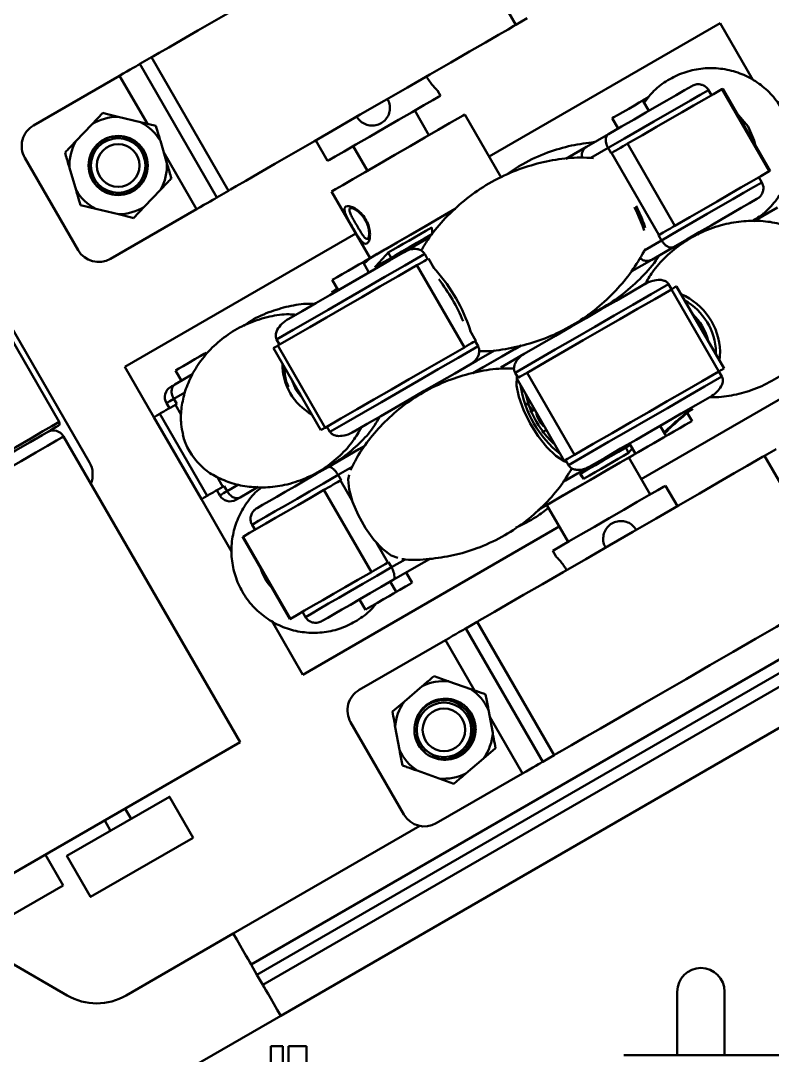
# Model space of a CAD drawing. Header units: millimetres. Extents: x 263 to 2983, y 441 to 2500.
# Drawn here: x 802.7 to 866.2, y 1739.4 to 1826.7 of the extents above; entities that cross this region are included whole.
import ezdxf

# ---------------------------------------------------------------- set-up
doc = ezdxf.new("R2010")
doc.units = ezdxf.units.MM
doc.header["$LTSCALE"] = 0.5
doc.layers.add('BOL', color=7, linetype='Continuous', lineweight=50)

# ---------------------------------------------------------------- blocks, each defined once
blk = doc.blocks.new('*U42')
at = {"layer": 'BOL'}
for p, q in [((-11.999, 6.192), (9.132, -6.008)), ((-1.803, 1.453), (-2.294, 0.589)), ((-0.071, 0.453), (-0.573, -0.405)), ((4.437, -3.297), (5.937, -0.699)), ((5.937, -0.699), (11.999, -4.199)), ((9.767, -4.065), (9.517, -4.498)), ((11.499, -5.065), (9.767, -4.065)), ((11.999, -4.199), (11.499, -5.065)), ((9.517, -4.498), (11.249, -5.498)), ((10.499, -6.797), (9.132, -6.008)), ((11.249, -5.498), (10.499, -6.797))]:
    blk.add_line(p, q, dxfattribs=at)
blk.add_lwpolyline([(-3.047, 6.797), (5.613, 1.797), (3.613, -1.667), (-5.047, 3.333)], close=True, dxfattribs=at)
blk = doc.blocks.new('*U43')
at = {"layer": 'BOL', "color": 0, "linetype": 'ByBlock', "lineweight": -2, "transparency": 16777216, "rotation": 239.9999999999999}
blk.add_blockref('*U42', (599.892, 1758.508), dxfattribs=at)
blk = doc.blocks.new('*U48')
at = {"layer": 'BOL'}
for p, q in [((-11.999, 6.192), (9.132, -6.008)), ((-1.803, 1.453), (-2.294, 0.589)), ((-0.071, 0.453), (-0.573, -0.405)), ((4.437, -3.297), (5.937, -0.699)), ((5.937, -0.699), (11.999, -4.199)), ((9.767, -4.065), (9.517, -4.498)), ((11.499, -5.065), (9.767, -4.065)), ((11.999, -4.199), (11.499, -5.065)), ((9.517, -4.498), (11.249, -5.498)), ((10.499, -6.797), (9.132, -6.008)), ((11.249, -5.498), (10.499, -6.797))]:
    blk.add_line(p, q, dxfattribs=at)
blk.add_lwpolyline([(-3.047, 6.797), (5.613, 1.797), (3.613, -1.667), (-5.047, 3.333)], close=True, dxfattribs=at)
blk = doc.blocks.new('*U49')
at = {"layer": 'BOL', "color": 0, "linetype": 'ByBlock', "lineweight": -2, "transparency": 16777216, "rotation": 120}
blk.add_blockref('*U48', (511.217, 1909.54), dxfattribs=at)

msp = doc.modelspace()

# ---------------------------------------------------------------- linework, layer by layer
at = {"layer": 'BOL'}
for p, q in [((838.028, 1837.611), (844.528, 1826.352)), ((844.528, 1826.352), (845.502, 1826.914)), ((861.769, 1826.491), (842.283, 1815.241)), ((864.533, 1821.703), (861.769, 1826.491)), ((813.779, 1823.611), (812.806, 1823.048)), ((813.779, 1823.611), (820.279, 1812.352)), ((812.806, 1823.048), (819.306, 1811.79)), ((803.82, 1817.861), (811.09, 1822.058)), ((811.09, 1822.058), (813.432, 1818)), ((838.167, 1820.37), (837.908, 1820.818)), ((860.8, 1820.851), (861.05, 1820.418)), ((865.926, 1813.996), (861.926, 1820.924)), ((866.005, 1814.041), (862.005, 1820.97)), ((855.261, 1819.963), (855.735, 1820.236)), ((855.761, 1819.097), (855.261, 1819.963)), ((808.748, 1817.951), (809.664, 1818.913)), ((837.202, 1817.042), (836.002, 1819.12)), ((843.3, 1813.479), (840.233, 1818.792)), ((807.394, 1816.529), (808.748, 1817.951)), ((810.954, 1818.6), (812.863, 1818.138)), ((812.863, 1818.138), (814.153, 1817.826)), ((852.663, 1818.463), (853.163, 1817.597)), ((850.501, 1816.06), (852.343, 1817.123)), ((814.527, 1816.552), (815.082, 1814.668)), ((827.641, 1816.602), (828.641, 1814.87)), ((853.963, 1816.327), (857.963, 1809.399)), ((814.797, 1815.636), (817.59, 1810.799)), ((830.806, 1816.12), (832.006, 1814.042)), ((852.329, 1815.96), (850.874, 1815.121)), ((852.329, 1815.96), (852.579, 1815.527)), ((852.579, 1815.527), (852.614, 1815.547)), ((856.614, 1808.619), (852.614, 1815.547)), ((808.548, 1789.413), (794.048, 1814.528)), ((803.088, 1815.129), (807.588, 1807.334)), ((805.99, 1792.844), (793.74, 1814.061)), ((807.407, 1812.41), (806.853, 1814.295)), ((865.3, 1813.057), (865.05, 1813.49)), ((814.541, 1812.434), (813.186, 1811.011)), ((820.279, 1812.352), (819.306, 1811.79)), ((828.975, 1812.292), (832.225, 1806.663)), ((809.072, 1810.825), (807.782, 1811.137)), ((813.186, 1811.011), (812.271, 1810.05)), ((864.629, 1809.783), (866.617, 1810.931)), ((810.981, 1810.363), (809.072, 1810.825)), ((810.32, 1806.602), (817.59, 1810.799)), ((865.681, 1810.39), (865.34, 1810.398)), ((855.213, 1809.422), (855.351, 1809.003)), ((855.445, 1809.224), (855.331, 1809.605)), ((831.025, 1808.741), (811.539, 1797.491)), ((856.579, 1808.599), (856.614, 1808.619)), ((856.829, 1808.166), (856.579, 1808.599)), ((860.125, 1808.915), (860.35, 1808.89)), ((855.416, 1807.35), (856.829, 1808.166)), ((857.843, 1807.597), (856.001, 1806.533)), ((832.226, 1806.664), (831.712, 1806.194)), ((834.009, 1806.695), (833.756, 1807.133)), ((836.839, 1807.017), (837.089, 1806.584)), ((837.635, 1805.785), (837.153, 1806.621)), ((832.137, 1805.457), (831.637, 1806.324)), ((840.186, 1799.135), (836.186, 1806.063)), ((856.001, 1806.533), (854.335, 1805.572)), ((829.039, 1804.824), (829.539, 1803.957)), ((829.219, 1803.929), (829.443, 1804.124)), ((857.429, 1804.471), (857.679, 1804.038)), ((861.663, 1797.101), (857.663, 1804.029)), ((862.104, 1797.356), (858.104, 1804.284)), ((850.666, 1801.721), (850.574, 1801.88)), ((840.56, 1800.962), (840.738, 1800.411)), ((841.153, 1799.693), (840.67, 1800.528)), ((855.118, 1788.01), (876.769, 1800.51)), ((824.342, 1799.802), (824.592, 1799.369)), ((841.339, 1799.223), (841.089, 1799.656)), ((824.079, 1799.073), (828.079, 1792.145)), ((824.44, 1799.281), (828.44, 1792.353)), ((861.423, 1798.741), (861.422, 1798.537)), ((861.769, 1798.773), (861.721, 1798.02)), ((818.391, 1798.676), (818.402, 1798.682)), ((811.539, 1797.491), (813.989, 1793.247)), ((815.804, 1797.182), (816.304, 1796.316)), ((844.471, 1796.99), (844.721, 1796.557)), ((845.483, 1796.997), (849.483, 1790.069)), ((861.929, 1796.677), (861.679, 1797.11)), ((815.756, 1796), (817.247, 1796.861)), ((844.612, 1796.494), (848.612, 1789.566)), ((816.598, 1795.331), (815.662, 1794.791)), ((815.038, 1794.43), (815.288, 1793.998)), ((815.662, 1794.791), (815.912, 1794.358)), ((815.797, 1794.291), (815.912, 1794.358)), ((818.478, 1786.602), (814.478, 1793.53)), ((815.797, 1794.291), (816.295, 1793.427)), ((846.112, 1793.896), (845.729, 1793.675)), ((859.481, 1793.952), (858.948, 1793.644)), ((859.409, 1792.912), (859.006, 1793.611)), ((813.989, 1793.247), (817.989, 1786.319)), ((822.183, 1747.056), (900.125, 1792.056)), ((828.842, 1792.008), (828.592, 1792.441)), ((846.729, 1791.943), (847.112, 1792.164)), ((857.22, 1791.649), (856.72, 1792.515)), ((857.094, 1791.865), (857.358, 1792.105)), ((857.449, 1792.195), (857.401, 1792.279)), ((821.255, 1765.804), (806.355, 1791.611)), ((822.683, 1746.19), (900.625, 1791.19)), ((854.121, 1791.015), (854.622, 1790.149)), ((901.125, 1790.324), (823.183, 1745.324)), ((828.681, 1789.028), (831.285, 1790.532)), ((831.285, 1790.532), (831.781, 1790.818)), ((853.803, 1790.674), (854.056, 1790.236)), ((854.056, 1790.236), (854.357, 1790.606)), ((854.648, 1790.164), (854.622, 1790.149)), ((865.528, 1789.979), (866.502, 1790.541)), ((872.028, 1778.721), (865.528, 1789.979)), ((848.971, 1789.195), (848.721, 1789.628)), ((855.868, 1786.711), (854.068, 1789.829)), ((830.722, 1789.052), (829.531, 1788.364)), ((829.531, 1788.364), (829.781, 1787.931)), ((849.989, 1788.472), (850.242, 1788.034)), ((819.308, 1788.209), (819.797, 1787.363)), ((819.797, 1787.363), (819.912, 1787.43)), ((820.162, 1786.997), (819.912, 1787.43)), ((820.162, 1786.997), (821.134, 1787.558)), ((902.625, 1787.726), (824.683, 1742.726)), ((829.781, 1787.931), (829.732, 1787.903)), ((829.732, 1787.903), (830.691, 1786.241)), ((858.167, 1785.729), (857.167, 1787.461)), ((819.288, 1787.069), (819.538, 1786.636)), ((822.773, 1787.349), (821.256, 1786.473)), ((832.337, 1780.169), (828.337, 1787.098)), ((817.989, 1786.319), (820.534, 1781.912)), ((820.904, 1786.27), (821.256, 1786.473)), ((847.14, 1785.829), (848.94, 1782.711)), ((822.266, 1784.17), (822.516, 1783.737)), ((826.539, 1771.51), (848.19, 1784.01)), ((821.465, 1783.13), (825.465, 1776.202)), ((821.508, 1783.155), (825.508, 1776.227)), ((832.772, 1782.636), (833.732, 1780.975)), ((837.244, 1781.27), (836.785, 1781.006)), ((847.641, 1781.961), (847.899, 1781.513)), ((833.781, 1781.003), (833.732, 1780.975)), ((834.031, 1780.57), (833.781, 1781.003)), ((834.031, 1780.57), (835.182, 1781.235)), ((836.785, 1781.006), (834.181, 1779.502)), ((835.788, 1779.275), (835.288, 1780.141)), ((834.435, 1778.494), (833.935, 1779.36)), ((831.337, 1777.86), (831.837, 1776.994)), ((831.857, 1777.006), (831.837, 1776.994)), ((823.922, 1776.044), (826.539, 1771.51)), ((826.766, 1776.376), (826.516, 1776.809)), ((841.279, 1775.979), (840.306, 1775.417)), ((846.806, 1764.159), (840.306, 1775.417)), ((847.779, 1764.721), (841.279, 1775.979)), ((838.59, 1774.426), (831.32, 1770.229)), ((841.041, 1770.181), (838.59, 1774.426)), ((838.88, 1770.948), (837.63, 1771.392)), ((840.731, 1770.291), (838.88, 1770.948)), ((836.619, 1770.531), (835.125, 1769.257)), ((835.125, 1769.257), (834.115, 1768.396)), ((842.579, 1766.61), (842.223, 1768.541)), ((835.088, 1759.703), (830.588, 1767.497)), ((840.926, 1767.303), (840.867, 1767.508)), ((845.09, 1763.168), (842.333, 1767.942)), ((834.355, 1767.09), (834.712, 1765.159)), ((841.81, 1764.443), (842.82, 1765.304)), ((847.779, 1764.721), (846.806, 1764.159)), ((840.315, 1763.169), (841.81, 1764.443)), ((836.203, 1763.409), (838.054, 1762.752)), ((845.09, 1763.168), (837.82, 1758.971)), ((838.054, 1762.752), (839.305, 1762.308)), ((820.683, 1749.654), (836.425, 1758.742)), ((797.625, 1749.654), (806.654, 1744.441)), ((811.654, 1744.441), (820.683, 1749.654)), ((822.183, 1747.056), (822.683, 1746.19)), ((823.183, 1745.324), (822.683, 1746.19)), ((858.154, 1744.757), (858.154, 1739.387)), ((862.154, 1739.387), (862.154, 1744.757)), ((824.683, 1742.726), (815.654, 1737.513)), ((853.654, 1739.387), (882.654, 1739.387))]:
    msp.add_line(p, q, dxfattribs=at)
at = {"layer": 'BOL', "flags": 128}
for points in [[(813.779, 1823.611), (813.945, 1823.706), (814.436, 1823.99), (815.241, 1824.454), (816.336, 1825.087), (817.692, 1825.87), (819.272, 1826.782), (821.033, 1827.799), (822.927, 1828.892), (824.903, 1830.032), (826.905, 1831.189), (828.88, 1832.329), (830.774, 1833.422), (832.535, 1834.439), (834.115, 1835.352), (835.472, 1836.135), (836.567, 1836.767), (837.371, 1837.231), (837.863, 1837.515), (838.028, 1837.611)], [(820.279, 1812.352), (820.445, 1812.448), (820.936, 1812.732), (821.741, 1813.196), (822.836, 1813.828), (824.192, 1814.611), (825.772, 1815.524), (827.533, 1816.54), (829.427, 1817.634), (831.403, 1818.774), (833.405, 1819.93), (835.38, 1821.071), (837.274, 1822.164), (839.035, 1823.181), (840.615, 1824.093), (841.972, 1824.876), (843.067, 1825.509), (843.871, 1825.973), (844.363, 1826.257), (844.528, 1826.352)], [(811.09, 1822.058), (811.399, 1822.236), (811.698, 1822.409), (811.978, 1822.57), (812.229, 1822.715), (812.443, 1822.839), (812.615, 1822.938), (812.737, 1823.009), (812.806, 1823.048)], [(860.8, 1820.851), (860.085, 1820.438), (859.262, 1819.963), (858.336, 1819.428), (857.31, 1818.836), (856.191, 1818.19), (854.983, 1817.493), (853.694, 1816.748), (852.329, 1815.96)], [(852.343, 1817.123), (853.458, 1817.767), (854.514, 1818.377), (855.506, 1818.949), (856.43, 1819.483), (857.282, 1819.975), (858.06, 1820.424), (858.76, 1820.828), (859.38, 1821.186)], [(853.963, 1816.327), (855.216, 1817.05), (856.404, 1817.736), (857.522, 1818.382), (858.567, 1818.985), (859.533, 1819.542), (860.417, 1820.053), (861.216, 1820.514), (861.926, 1820.924)], [(861.926, 1820.924), (861.99, 1820.961), (862.005, 1820.97)], [(838.167, 1820.37), (838.005, 1820.277), (837.529, 1820.002), (836.772, 1819.565), (835.785, 1818.995), (834.637, 1818.332), (833.404, 1817.62)], [(854.073, 1819.277), (854.56, 1819.558), (854.956, 1819.786), (855.2, 1819.928), (855.261, 1819.963)], [(829.324, 1812.493), (829.916, 1812.835), (830.761, 1813.323), (831.814, 1813.931), (833.016, 1814.625), (834.305, 1815.369), (835.609, 1816.122), (836.859, 1816.844), (837.988, 1817.496), (838.934, 1818.042), (839.647, 1818.453), (840.088, 1818.708), (840.233, 1818.792)], [(852.663, 1818.463), (852.668, 1818.465), (852.809, 1818.547), (853.125, 1818.73), (853.569, 1818.986), (854.073, 1819.277)], [(863.281, 1818.76), (863.324, 1818.723), (864.148, 1817.761)], [(833.404, 1817.62), (832.171, 1816.908), (831.022, 1816.245), (830.036, 1815.676), (829.279, 1815.239), (828.803, 1814.964), (828.641, 1814.87)], [(864.148, 1817.761), (864.652, 1816.599), (864.729, 1816.251)], [(812.193, 1816.648), (812.885, 1816.069), (813.333, 1815.256), (813.454, 1814.369), (813.175, 1813.332), (812.479, 1812.504), (811.641, 1812.085), (810.669, 1812.01), (809.763, 1812.303), (809.036, 1812.911), (808.58, 1813.774), (808.488, 1814.708), (808.76, 1815.633), (809.368, 1816.389), (810.228, 1816.859), (811.244, 1816.955), (812.193, 1816.648), (812.193, 1816.648)], [(852.614, 1815.547), (852.692, 1815.592), (852.814, 1815.663), (852.974, 1815.756), (853.162, 1815.864), (853.368, 1815.983), (853.578, 1816.104), (853.78, 1816.221), (853.963, 1816.327)], [(848.752, 1815.05), (849.422, 1815.437), (850.501, 1816.06)], [(857.963, 1809.399), (859.216, 1810.122), (860.404, 1810.808), (861.522, 1811.453), (862.567, 1812.056), (863.533, 1812.614), (864.417, 1813.125), (865.216, 1813.586), (865.926, 1813.996)], [(866.005, 1814.041), (865.99, 1814.033), (865.926, 1813.996)], [(856.829, 1808.166), (858.194, 1808.954), (859.483, 1809.699), (860.691, 1810.396), (861.81, 1811.042), (862.836, 1811.634), (863.762, 1812.169), (864.585, 1812.644), (865.3, 1813.057)], [(828.975, 1812.292), (829.016, 1812.316), (829.324, 1812.493)], [(817.59, 1810.799), (817.899, 1810.978), (818.198, 1811.151), (818.478, 1811.312), (818.729, 1811.457), (818.943, 1811.581), (819.115, 1811.68), (819.237, 1811.75), (819.306, 1811.79)], [(854.537, 1810.966), (854.772, 1810.483), (855.213, 1809.422)], [(864.88, 1811.659), (864.26, 1811.302), (863.56, 1810.898), (862.782, 1810.449), (861.93, 1809.956), (861.006, 1809.423), (860.014, 1808.85), (858.958, 1808.241), (857.843, 1807.597)], [(839.42, 1810.817), (838.209, 1810.118), (836.904, 1809.364), (835.65, 1808.64), (834.515, 1807.985), (833.56, 1807.433), (832.836, 1807.016), (832.383, 1806.754), (832.225, 1806.663), (832.225, 1806.663)], [(832.227, 1806.664), (832.35, 1806.735), (832.772, 1806.978), (833.467, 1807.38), (834.399, 1807.918), (835.517, 1808.563), (836.761, 1809.281), (838.064, 1810.034), (839.355, 1810.779), (839.446, 1810.832)], [(837.434, 1809.257), (836.938, 1808.97), (836.448, 1808.687), (835.965, 1808.408), (835.493, 1808.136), (835.034, 1807.871), (834.59, 1807.614), (834.163, 1807.368), (833.756, 1807.133)], [(857.963, 1809.399), (857.78, 1809.293), (857.578, 1809.176), (857.368, 1809.054), (857.162, 1808.936), (856.974, 1808.828), (856.814, 1808.735), (856.692, 1808.664), (856.614, 1808.619)], [(832.618, 1805.892), (833.157, 1806.203), (833.722, 1806.53), (834.311, 1806.869), (834.919, 1807.221), (835.545, 1807.582), (836.185, 1807.951), (836.835, 1808.327), (837.492, 1808.706)], [(835.111, 1807.174), (835.529, 1807.416), (836.46, 1807.953), (837.186, 1808.372)], [(836.839, 1807.017), (835.153, 1806.044), (833.486, 1805.081), (831.846, 1804.135), (830.242, 1803.209), (828.682, 1802.308), (827.173, 1801.437), (825.724, 1800.6), (824.342, 1799.802)], [(825.374, 1801.553), (826.489, 1802.196), (827.643, 1802.863), (828.833, 1803.55), (830.055, 1804.255), (831.305, 1804.977), (832.578, 1805.712), (833.871, 1806.458), (835.178, 1807.213)], [(831.637, 1806.324), (831.764, 1806.397), (832.22, 1806.66), (832.227, 1806.664)], [(836.186, 1806.063), (836.396, 1806.184), (836.6, 1806.302), (836.785, 1806.409), (836.941, 1806.499), (837.058, 1806.566), (837.13, 1806.608), (837.153, 1806.621)], [(824.44, 1799.281), (825.761, 1800.044), (827.135, 1800.837), (828.558, 1801.659), (830.023, 1802.504), (831.524, 1803.371), (833.056, 1804.256), (834.612, 1805.154), (836.186, 1806.063)], [(829.039, 1804.824), (829.04, 1804.824), (829.152, 1804.889), (829.445, 1805.058), (829.874, 1805.305), (830.374, 1805.594), (830.868, 1805.879), (831.281, 1806.118), (831.551, 1806.274), (831.637, 1806.324)], [(857.429, 1804.471), (855.945, 1803.615), (854.407, 1802.726), (852.821, 1801.811), (851.196, 1800.872), (849.54, 1799.916), (847.861, 1798.947), (846.169, 1797.97), (844.471, 1796.99)], [(845.235, 1798.586), (846.559, 1799.35), (847.877, 1800.111), (849.183, 1800.865), (850.474, 1801.611), (851.746, 1802.345), (852.994, 1803.065), (854.214, 1803.769), (855.401, 1804.455)], [(857.663, 1804.029), (856.251, 1803.214), (854.796, 1802.374), (853.303, 1801.512), (851.778, 1800.631), (850.227, 1799.736), (848.657, 1798.829), (847.073, 1797.915), (845.483, 1796.997)], [(857.663, 1804.029), (857.832, 1804.127), (857.966, 1804.204), (858.058, 1804.257), (858.101, 1804.282), (858.104, 1804.284)], [(841.153, 1799.693), (841.13, 1799.68), (841.058, 1799.638), (840.941, 1799.571), (840.785, 1799.481), (840.6, 1799.374), (840.396, 1799.256), (840.186, 1799.135)], [(824.079, 1799.073), (824.1, 1799.085), (824.17, 1799.125), (824.285, 1799.192), (824.44, 1799.281)], [(828.44, 1792.353), (829.761, 1793.116), (831.135, 1793.909), (832.558, 1794.73), (834.023, 1795.576), (835.524, 1796.443), (837.056, 1797.328), (838.612, 1798.226), (840.186, 1799.135)], [(828.842, 1792.008), (830.224, 1792.806), (831.673, 1793.643), (833.182, 1794.514), (834.742, 1795.414), (836.346, 1796.34), (837.986, 1797.287), (839.653, 1798.25), (841.339, 1799.223)], [(842.743, 1798.879), (841.208, 1797.993), (840.678, 1797.687)], [(840.912, 1796.956), (841.787, 1797.461), (843.083, 1798.209), (844.437, 1798.991), (844.969, 1799.298)], [(844.968, 1799.298), (844.706, 1799.146), (843.349, 1798.363), (842.037, 1797.605), (840.916, 1796.958)], [(815.804, 1797.182), (815.848, 1797.207), (816.072, 1797.337), (816.453, 1797.557), (816.933, 1797.834), (817.438, 1798.126), (817.893, 1798.388), (818.228, 1798.581), (818.391, 1798.676)], [(843.254, 1797.442), (844.433, 1798.123), (845.239, 1798.588)], [(840.678, 1797.687), (839.371, 1796.932), (838.078, 1796.186), (836.805, 1795.451), (835.555, 1794.729), (834.333, 1794.024), (833.143, 1793.337), (831.989, 1792.67), (830.874, 1792.026)], [(844.612, 1796.494), (844.618, 1796.498), (844.668, 1796.526), (844.765, 1796.582), (844.905, 1796.663), (845.078, 1796.763), (845.274, 1796.876), (845.483, 1796.997)], [(861.663, 1797.101), (860.251, 1796.286), (858.796, 1795.446), (857.303, 1794.584), (855.778, 1793.703), (854.227, 1792.808), (852.657, 1791.901), (851.073, 1790.987), (849.483, 1790.069)], [(862.104, 1797.356), (862.101, 1797.354), (862.058, 1797.329), (861.966, 1797.276), (861.832, 1797.198), (861.663, 1797.101)], [(826.57, 1794.758), (825.999, 1795.517), (825.588, 1796.46)], [(826.362, 1795.119), (825.86, 1795.948), (825.796, 1796.099)], [(848.822, 1789.454), (848.602, 1789.537), (847.907, 1789.981), (847.157, 1790.702), (846.412, 1791.639), (845.733, 1792.718), (845.175, 1793.851), (844.783, 1794.945), (844.589, 1795.914), (844.608, 1796.677), (844.62, 1796.731)], [(848.971, 1789.195), (850.669, 1790.176), (852.361, 1791.153), (854.04, 1792.122), (855.696, 1793.078), (857.321, 1794.016), (858.907, 1794.932), (860.445, 1795.82), (861.929, 1796.677)], [(815.662, 1794.791), (815.335, 1794.602), (815.128, 1794.482), (815.041, 1794.432), (815.038, 1794.43)], [(845.442, 1794.447), (845.904, 1793.899), (845.968, 1793.813)], [(860.901, 1794.929), (859.714, 1794.243), (858.494, 1793.539), (857.246, 1792.819), (855.974, 1792.084), (854.683, 1791.339), (853.377, 1790.584), (852.059, 1789.824), (850.735, 1789.059)], [(813.989, 1793.247), (813.99, 1793.248), (814.052, 1793.284), (814.215, 1793.378), (814.478, 1793.53)], [(814.478, 1793.53), (814.544, 1793.568), (814.656, 1793.633), (814.808, 1793.72), (814.99, 1793.825), (815.192, 1793.942), (815.402, 1794.063), (815.608, 1794.182), (815.797, 1794.291)], [(784.339, 1780.344), (784.378, 1780.366), (784.688, 1780.545), (785.3, 1780.898), (786.195, 1781.415), (787.349, 1782.081), (788.727, 1782.877), (790.291, 1783.78), (791.994, 1784.763), (793.789, 1785.8), (795.624, 1786.859), (797.445, 1787.91), (799.201, 1788.924), (800.84, 1789.871), (802.316, 1790.723), (803.587, 1791.456), (804.615, 1792.05), (805.371, 1792.487), (805.834, 1792.754), (805.99, 1792.844), (805.99, 1792.844)], [(859.409, 1792.912), (859.385, 1792.899), (859.193, 1792.788), (858.836, 1792.582), (858.369, 1792.312), (857.862, 1792.019), (857.393, 1791.749), (857.22, 1791.649)], [(805.898, 1792.502), (805.745, 1792.414), (805.292, 1792.152), (804.551, 1791.724), (803.543, 1791.143), (802.298, 1790.424), (800.851, 1789.588), (799.245, 1788.661), (797.524, 1787.668), (795.739, 1786.637), (793.942, 1785.599), (792.183, 1784.584), (790.513, 1783.62), (788.981, 1782.735), (787.63, 1781.955), (786.5, 1781.302), (785.622, 1780.796), (785.023, 1780.45), (784.719, 1780.274), (784.68, 1780.252)], [(857.047, 1791.963), (857.197, 1792.049), (857.312, 1792.116), (857.393, 1792.162), (857.438, 1792.189), (857.449, 1792.195)], [(806.355, 1791.611), (806.203, 1791.523), (805.751, 1791.263), (805.013, 1790.836), (804.01, 1790.257), (802.77, 1789.541), (801.329, 1788.709), (799.729, 1787.786), (798.015, 1786.796), (796.238, 1785.77), (794.447, 1784.736), (792.695, 1783.725), (791.033, 1782.765), (789.507, 1781.884), (788.161, 1781.107), (787.036, 1780.457), (786.162, 1779.953), (785.565, 1779.608), (785.262, 1779.433), (785.224, 1779.411)], [(854.189, 1790.897), (853.806, 1790.675), (853.187, 1790.318), (852.553, 1789.952), (851.907, 1789.579), (851.253, 1789.201), (850.592, 1788.82), (849.93, 1788.438)], [(857.22, 1791.649), (857.196, 1791.635), (857.004, 1791.524), (856.647, 1791.318), (856.179, 1791.048), (855.673, 1790.755), (855.203, 1790.485), (854.844, 1790.277), (854.648, 1790.164)], [(865.528, 1789.979), (865.363, 1789.884), (864.871, 1789.6), (864.067, 1789.135), (862.972, 1788.503), (861.615, 1787.72), (860.035, 1786.808), (858.274, 1785.791), (856.38, 1784.698), (854.405, 1783.557), (852.403, 1782.401), (850.427, 1781.261), (848.534, 1780.167), (846.772, 1779.15), (845.192, 1778.238), (843.836, 1777.455), (842.741, 1776.823), (841.936, 1776.358), (841.445, 1776.075), (841.279, 1775.979)], [(854.648, 1790.164), (854.572, 1790.12), (853.544, 1789.526), (852.358, 1788.842), (851.077, 1788.102), (849.771, 1787.348), (848.509, 1786.62), (847.361, 1785.957), (846.395, 1785.399)], [(846.435, 1785.422), (847.165, 1785.844), (848.286, 1786.49), (849.531, 1787.21), (850.834, 1787.962), (852.125, 1788.707), (853.334, 1789.405), (854.396, 1790.018), (854.648, 1790.164)], [(849.483, 1790.069), (849.274, 1789.948), (849.078, 1789.835), (848.905, 1789.735), (848.765, 1789.654), (848.668, 1789.598), (848.618, 1789.569), (848.612, 1789.566)], [(850.242, 1788.034), (850.742, 1788.322), (851.24, 1788.61), (851.734, 1788.895), (852.222, 1789.177), (852.7, 1789.453), (853.167, 1789.722), (853.619, 1789.984), (854.056, 1790.236)], [(829.531, 1788.364), (828.287, 1787.646), (827.128, 1786.977), (826.061, 1786.361), (825.09, 1785.8), (824.221, 1785.298), (823.458, 1784.858), (822.805, 1784.481), (822.266, 1784.17)], [(822.686, 1785.567), (823.157, 1785.839), (823.713, 1786.16), (824.351, 1786.528), (825.069, 1786.943), (825.865, 1787.402), (826.734, 1787.904), (827.674, 1788.447), (828.681, 1789.028)], [(834.579, 1781.357), (834.013, 1781.566), (833.302, 1782.095), (832.555, 1782.892), (831.838, 1783.885), (831.214, 1784.988), (830.739, 1786.101), (830.456, 1787.125), (830.389, 1787.971), (830.458, 1788.368)], [(850.735, 1789.059), (850.667, 1789.02), (849.741, 1788.485), (848.731, 1787.902), (848.519, 1787.78)], [(819.797, 1787.363), (819.608, 1787.254), (819.402, 1787.135), (819.192, 1787.014), (818.99, 1786.897), (818.808, 1786.792), (818.656, 1786.705), (818.544, 1786.64), (818.478, 1786.602)], [(828.337, 1787.098), (828.508, 1787.196), (828.703, 1787.309), (828.911, 1787.429), (829.12, 1787.55), (829.318, 1787.664), (829.492, 1787.764), (829.633, 1787.845), (829.732, 1787.903)], [(852.404, 1784.711), (853.637, 1785.423), (854.785, 1786.086), (855.772, 1786.656), (856.529, 1787.093), (857.005, 1787.368), (857.167, 1787.461)], [(817.989, 1786.319), (817.99, 1786.32), (818.052, 1786.356), (818.215, 1786.45), (818.478, 1786.602)], [(828.337, 1787.098), (827.201, 1786.442), (826.139, 1785.828), (825.153, 1785.259), (824.248, 1784.737), (823.428, 1784.263), (822.697, 1783.841), (822.056, 1783.471), (821.508, 1783.155)], [(847.641, 1781.961), (847.803, 1782.055), (848.279, 1782.33), (849.036, 1782.767), (850.022, 1783.336), (851.171, 1783.999), (852.404, 1784.711)], [(821.465, 1783.13), (821.467, 1783.131), (821.508, 1783.155)], [(826.766, 1776.376), (827.305, 1776.687), (827.958, 1777.064), (828.721, 1777.504), (829.59, 1778.006), (830.561, 1778.566), (831.628, 1779.183), (832.787, 1779.852), (834.031, 1780.57)], [(833.732, 1780.975), (833.633, 1780.917), (833.492, 1780.836), (833.318, 1780.735), (833.12, 1780.622), (832.911, 1780.501), (832.703, 1780.381), (832.508, 1780.268), (832.337, 1780.169)], [(832.337, 1780.169), (831.201, 1779.514), (830.139, 1778.9), (829.153, 1778.331), (828.248, 1777.809), (827.428, 1777.335), (826.697, 1776.913), (826.056, 1776.543), (825.508, 1776.227)], [(834.181, 1779.502), (833.174, 1778.92), (832.234, 1778.378), (831.365, 1777.876), (830.569, 1777.417), (829.851, 1777.002), (829.213, 1776.634), (828.657, 1776.313), (828.186, 1776.041)], [(835.788, 1779.275), (835.764, 1779.261), (835.572, 1779.15), (835.215, 1778.944), (834.748, 1778.674), (834.435, 1778.494)], [(872.028, 1778.721), (871.863, 1778.625), (871.371, 1778.342), (870.567, 1777.877), (869.472, 1777.245), (868.115, 1776.462), (866.535, 1775.55), (864.774, 1774.533), (862.88, 1773.439), (860.905, 1772.299), (858.903, 1771.143), (856.927, 1770.002), (855.033, 1768.909), (853.272, 1767.892), (851.692, 1766.98), (850.336, 1766.197), (849.241, 1765.565), (848.436, 1765.1), (847.945, 1764.816), (847.779, 1764.721)], [(834.435, 1778.494), (834.405, 1778.476), (834.202, 1778.359), (833.837, 1778.148), (833.364, 1777.876), (832.858, 1777.583), (832.393, 1777.315), (832.042, 1777.112), (831.857, 1777.006)], [(825.508, 1776.227), (825.467, 1776.203), (825.465, 1776.202)], [(838.59, 1774.426), (838.899, 1774.605), (839.198, 1774.777), (839.478, 1774.939), (839.729, 1775.084), (839.943, 1775.208), (840.115, 1775.307), (840.237, 1775.377), (840.306, 1775.417)], [(845.09, 1763.168), (845.399, 1763.346), (845.698, 1763.519), (845.978, 1763.681), (846.229, 1763.826), (846.443, 1763.95), (846.615, 1764.048), (846.737, 1764.119), (846.806, 1764.159)], [(820.683, 1749.654), (820.975, 1749.147), (821.257, 1748.66), (821.516, 1748.21), (821.743, 1747.817), (821.93, 1747.494), (822.068, 1747.254), (822.154, 1747.106), (822.183, 1747.056)], [(824.683, 1742.726), (824.39, 1743.232), (824.109, 1743.72), (823.849, 1744.169), (823.622, 1744.563), (823.435, 1744.886), (823.297, 1745.126), (823.211, 1745.274), (823.183, 1745.324)]]:
    msp.add_lwpolyline(points, dxfattribs=at)
at = {"layer": 'BOL'}
for centre, radius in [((810.967, 1814.481), 2.5), ((810.967, 1814.481), 2.3), ((810.967, 1814.481), 1.8), ((838.467, 1766.85), 2.3), ((838.467, 1766.85), 1.8)]:
    msp.add_circle(centre, radius, dxfattribs=at)
for centre, radius, start, end in [((810.967, 1814.481), 4.119, 90.18721, 122.59771), ((810.967, 1814.481), 4.119, 30.18721, 62.59771), ((804.82, 1816.129), 2, 120, 210), ((810.967, 1814.481), 4.119, 150.18721, 182.59771), ((810.967, 1814.481), 4.119, 330.18721, 2.59771), ((810.967, 1814.481), 4.119, 210.18721, 242.59771), ((810.967, 1814.481), 4.119, 270.18721, 302.59771), ((809.32, 1808.334), 2, 210, 300), ((826.418, 1795.772), 15.064, 20.15401, 42.25927), ((825.799, 1795.447), 15.449, 22.3912, 37.60928), ((891.134, 1696.473), 124.018, 119.95003, 120.07918), ((856.324, 1798.621), 5.447, 1.60132, 66.59453), ((856.232, 1798.581), 5.193, 1.76482, 60.5341), ((856.35, 1798.652), 4.531, 13.0863, 46.91431), ((856.577, 1798.783), 4.232, 14.21507, 45.78255), ((829.707, 1797.704), 4.871, 179.32685, 240.67338), ((815.904, 1794.931), 1, 120, 210), ((759.131, 1893.642), 112.874, 299.90439, 300.11068), ((853.995, 1797.292), 9.163, 188.48421, 231.51596), ((853.398, 1796.948), 8.214, 192.52552, 227.47507), ((848.352, 1794.035), 2.143, 189.63387, 230.37014), ((805.773, 1792.719), 0.25, 300, 30), ((805.489, 1791.111), 1, 30, 120), ((821.565, 1793.003), 5.288, 193.29078, 226.21862), ((708.66, 1999.423), 239.217, 299.94753, 300.04719), ((806.815, 1788.413), 2, 336.8699, 30), ((1056.597, 1376.757), 473.495, 119.95634, 120.04356), ((820.404, 1787.136), 1, 210, 300), ((827.052, 1781.737), 4.257, 196.65659, 223.34339), ((838.467, 1766.85), 4.119, 84.24467, 116.65517), ((832.32, 1768.497), 2, 120, 210), ((838.467, 1766.85), 4.119, 24.24467, 56.65517), ((838.467, 1766.85), 4.119, 144.24467, 176.65517), ((838.466, 1766.875), 2.492, 248.46896, 165.09426), ((838.467, 1766.85), 2.5, 164.54596, 255.07299), ((838.467, 1766.85), 4.119, 324.24467, 356.65517), ((838.467, 1766.85), 4.119, 204.24467, 236.65517), ((838.467, 1766.85), 4.119, 264.24467, 296.65517), ((836.82, 1760.703), 2, 210, 300), ((860.154, 1744.757), 2, 0, 180), ((809.154, 1748.771), 5, 240, 300)]:
    msp.add_arc(centre, radius, start, end, dxfattribs=at)
for points, knots in [([(866.878, 1819.446), (866.759, 1819.624), (866.368, 1820.212), (865.529, 1821.085), (864.302, 1821.925), (862.919, 1822.485), (861.448, 1822.739), (859.956, 1822.675), (858.509, 1822.298), (857.183, 1821.617), (856.099, 1820.772), (855.586, 1820.076), (855.367, 1819.779)], [0, 0, 0, 0, 0.047211, 0.155496, 0.2641, 0.372896, 0.481885, 0.591038, 0.700295, 0.80958, 0.918806, 1, 1, 1, 1]), ([(836.986, 1821.998), (837.073, 1821.857), (837.246, 1821.576), (837.523, 1821.225), (837.755, 1820.966), (837.901, 1820.819), (837.903, 1820.817), (837.904, 1820.816)], [0, 0, 0, 0, 0.20936, 0.418505, 0.63264, 0.850279, 1, 1, 1, 1]), ([(859.38, 1821.186), (859.494, 1821.238), (859.724, 1821.343), (860.107, 1821.344), (860.452, 1821.223), (860.681, 1821.036), (860.771, 1820.896), (860.8, 1820.851)], [0, 0, 0, 0, 0.2328372, 0.4659614, 0.6907019, 0.9016648, 1, 1, 1, 1]), ([(831.105, 1818.602), (831.201, 1818.467), (831.394, 1818.197), (831.829, 1817.939), (832.322, 1817.825), (832.832, 1817.884), (833.291, 1818.108), (833.644, 1818.463), (833.868, 1818.912), (833.926, 1819.412), (833.86, 1819.833), (833.725, 1820.034), (833.685, 1820.092)], [0, 0, 0, 0, 0.104634, 0.209162, 0.316174, 0.42495, 0.531107, 0.634492, 0.738951, 0.846765, 0.955269, 1, 1, 1, 1]), ([(809.664, 1818.913), (809.795, 1818.881), (810.219, 1818.778), (810.654, 1818.673), (810.954, 1818.6)], [0, 0, 0, 0, 0.309692, 1, 1, 1, 1]), ([(864.444, 1809.797), (864.671, 1809.921), (865.334, 1810.282), (866.238, 1811.166), (867.104, 1812.375), (867.683, 1813.75), (867.962, 1815.212), (867.919, 1816.697), (867.582, 1818.148), (867.112, 1819.014), (866.878, 1819.446)], [0, 0, 0, 0, 0.069891, 0.203481, 0.336864, 0.469992, 0.602875, 0.73555, 0.868097, 1, 1, 1, 1]), ([(814.153, 1817.826), (814.226, 1817.577), (814.35, 1817.157), (814.476, 1816.727), (814.527, 1816.552)], [0, 0, 0, 0, 0.592749, 1, 1, 1, 1]), ([(852.329, 1815.96), (852.292, 1816.031), (852.218, 1816.172), (852.147, 1816.409), (852.112, 1816.69), (852.169, 1816.963), (852.273, 1817.082), (852.342, 1817.123), (852.343, 1817.123)], [0, 0, 0, 0, 0.107624, 0.214435, 0.382774, 0.663954, 0.997025, 1, 1, 1, 1]), ([(806.478, 1815.568), (806.571, 1815.666), (806.872, 1815.982), (807.181, 1816.306), (807.394, 1816.529)], [0, 0, 0, 0, 0.3097071, 1, 1, 1, 1]), ([(812.099, 1816.483), (812.117, 1816.514), (812.148, 1816.569), (812.179, 1816.624), (812.193, 1816.648)], [0, 0, 0, 0, 0.560024, 1, 1, 1, 1]), ([(851.203, 1816.465), (850.538, 1816.381), (849.185, 1816.211), (847.135, 1815.579), (845.285, 1814.77), (844.202, 1814.028), (843.756, 1813.723)], [0, 0, 0, 0, 0.251447, 0.511257, 0.798742, 1, 1, 1, 1]), ([(806.853, 1814.295), (806.834, 1814.358), (806.708, 1814.788), (806.584, 1815.209), (806.478, 1815.568)], [0, 0, 0, 0, 0.146018, 1, 1, 1, 1]), ([(850.12, 1815.15), (850.11, 1815.219), (850.083, 1815.394), (850.147, 1815.661), (850.287, 1815.902), (850.427, 1816.016), (850.499, 1816.059), (850.501, 1816.06)], [0, 0, 0, 0, 0.180847, 0.453738, 0.744722, 0.993536, 1, 1, 1, 1]), ([(815.082, 1814.668), (815.1, 1814.605), (815.227, 1814.175), (815.351, 1813.754), (815.456, 1813.395)], [0, 0, 0, 0, 0.145941, 1, 1, 1, 1]), ([(851.075, 1815.113), (850.712, 1815.134), (849.654, 1815.195), (847.882, 1815), (845.807, 1814.542), (843.738, 1813.775), (841.757, 1812.716), (839.937, 1811.388), (838.385, 1809.877), (837.252, 1808.507), (836.727, 1807.604), (836.549, 1807.299)], [0, 0, 0, 0, 0.063498, 0.184797, 0.307364, 0.430665, 0.564623, 0.693848, 0.818381, 0.938481, 1, 1, 1, 1]), ([(815.456, 1813.395), (815.363, 1813.297), (815.062, 1812.981), (814.754, 1812.657), (814.541, 1812.434)], [0, 0, 0, 0, 0.309702, 1, 1, 1, 1]), ([(865.3, 1813.057), (865.344, 1812.958), (865.433, 1812.761), (865.433, 1812.429), (865.331, 1812.109), (865.14, 1811.838), (864.962, 1811.716), (864.88, 1811.659)], [0, 0, 0, 0, 0.198824, 0.39751, 0.600987, 0.815726, 1, 1, 1, 1]), ([(807.782, 1811.137), (807.708, 1811.386), (807.585, 1811.806), (807.458, 1812.235), (807.407, 1812.41)], [0, 0, 0, 0, 0.592719, 1, 1, 1, 1]), ([(831.974, 1807.903), (831.964, 1807.898), (831.891, 1807.861), (831.736, 1807.88), (831.491, 1808.091), (831.214, 1808.467), (830.912, 1808.959), (830.604, 1809.49), (830.329, 1809.992), (830.123, 1810.431), (830.035, 1810.771), (830.091, 1810.993), (830.292, 1811.084), (830.623, 1811.032), (831.038, 1810.83), (831.473, 1810.477), (831.85, 1809.996), (832.105, 1809.449), (832.228, 1808.899), (832.228, 1808.407), (832.134, 1808.048), (832.024, 1807.948), (831.974, 1807.903)], [0, 0, 0, 0, 0.008754, 0.061376, 0.113781, 0.167278, 0.220758, 0.272212, 0.322428, 0.374315, 0.428963, 0.479604, 0.532514, 0.585104, 0.637963, 0.69173, 0.74444, 0.79501, 0.84566, 0.898885, 0.954171, 1, 1, 1, 1]), ([(855.331, 1809.605), (855.269, 1809.77), (855.094, 1810.238), (854.845, 1810.751), (854.683, 1811.084)], [0, 0, 0, 0, 0.350073, 1, 1, 1, 1]), ([(812.271, 1810.05), (812.139, 1810.082), (811.715, 1810.185), (811.281, 1810.29), (810.981, 1810.363)], [0, 0, 0, 0, 0.309693, 1, 1, 1, 1]), ([(830.594, 1810.894), (830.566, 1810.885), (830.482, 1810.858), (830.47, 1810.695), (830.554, 1810.425), (830.74, 1810.066), (830.976, 1809.654), (831.231, 1809.213), (831.473, 1808.799), (831.689, 1808.477), (831.88, 1808.291), (832.002, 1808.27), (832.059, 1808.3), (832.067, 1808.304)], [0, 0, 0, 0, 0.046779, 0.145281, 0.253052, 0.356977, 0.458562, 0.562983, 0.671051, 0.777868, 0.880899, 0.983051, 1, 1, 1, 1]), ([(830.584, 1810.912), (830.572, 1810.907), (830.543, 1810.896), (830.723, 1810.885), (831, 1810.754), (831.354, 1810.493), (831.678, 1810.144), (831.812, 1809.874), (831.86, 1809.777)], [0, 0, 0, 0, 0.1277179, 0.2916239, 0.4601093, 0.6624833, 0.878435, 1, 1, 1, 1]), ([(831.86, 1809.777), (831.899, 1809.709), (832.03, 1809.481), (832.129, 1809.058), (832.157, 1808.638), (832.111, 1808.408), (832.085, 1808.347), (832.078, 1808.332)], [0, 0, 0, 0, 0.118123, 0.394471, 0.682747, 0.920151, 1, 1, 1, 1]), ([(837.492, 1808.706), (837.484, 1808.795), (837.468, 1808.973), (837.446, 1809.162), (837.434, 1809.257)], [0, 0, 0, 0, 0.499986, 1, 1, 1, 1]), ([(868.337, 1809.023), (868.322, 1809.032), (867.901, 1809.279), (866.916, 1809.558), (865.4, 1809.835), (863.753, 1809.825), (862.009, 1809.533), (860.258, 1808.918), (858.605, 1807.989), (857.195, 1806.83), (856.122, 1805.649), (855.637, 1804.816), (855.439, 1804.477)], [0, 0, 0, 0, 0.003734, 0.103692, 0.209703, 0.320037, 0.433294, 0.560932, 0.685423, 0.805736, 0.92117, 1, 1, 1, 1]), ([(860.292, 1808.896), (860.186, 1808.846), (860.045, 1808.779), (859.928, 1808.679), (859.899, 1808.654)], [0, 0, 0, 0, 0.752702, 1, 1, 1, 1]), ([(836.839, 1807.017), (836.792, 1807.082), (836.7, 1807.212), (836.472, 1807.359), (836.128, 1807.462), (835.663, 1807.435), (835.341, 1807.304), (835.18, 1807.214), (835.178, 1807.213)], [0, 0, 0, 0, 0.10761, 0.214415, 0.382763, 0.663943, 0.997034, 1, 1, 1, 1]), ([(841.44, 1798.807), (841.48, 1798.806), (842.215, 1798.775), (843.663, 1798.968), (845.738, 1799.413), (847.807, 1800.183), (849.787, 1801.241), (851.606, 1802.57), (853.164, 1804.077), (854.477, 1805.702), (855.15, 1806.879), (855.48, 1807.456)], [0, 0, 0, 0, 0.007059, 0.12865, 0.251514, 0.375111, 0.509395, 0.638931, 0.763759, 0.884154, 1, 1, 1, 1]), ([(857.843, 1807.597), (857.842, 1807.596), (857.773, 1807.556), (857.617, 1807.527), (857.353, 1807.614), (857.126, 1807.784), (856.957, 1807.965), (856.871, 1808.099), (856.829, 1808.166)], [0, 0, 0, 0, 0.002977, 0.336042, 0.617217, 0.785549, 0.892346, 1, 1, 1, 1]), ([(833.756, 1807.133), (833.568, 1806.924), (833.193, 1806.504), (832.809, 1806.096), (832.618, 1805.892)], [0, 0, 0, 0, 0.499969, 1, 1, 1, 1]), ([(850.584, 1801.863), (850.891, 1801.996), (851.88, 1802.425), (853.377, 1803.445), (854.997, 1804.855), (856.084, 1806.03), (856.556, 1806.757), (856.656, 1806.912)], [0, 0, 0, 0, 0.124933, 0.403628, 0.67197, 0.930363, 1, 1, 1, 1]), ([(856.001, 1806.533), (855.999, 1806.532), (855.927, 1806.491), (855.757, 1806.428), (855.479, 1806.426), (855.209, 1806.507), (855.065, 1806.623), (855.004, 1806.672)], [0, 0, 0, 0, 0.006316, 0.250277, 0.535645, 0.803171, 1, 1, 1, 1]), ([(855.401, 1804.455), (855.403, 1804.456), (855.616, 1804.581), (856.037, 1804.762), (856.614, 1804.856), (857.023, 1804.79), (857.284, 1804.663), (857.38, 1804.535), (857.429, 1804.471)], [0, 0, 0, 0, 0.002991, 0.336062, 0.617233, 0.78558, 0.892366, 1, 1, 1, 1]), ([(860.911, 1794.935), (860.959, 1794.931), (861.557, 1794.883), (862.745, 1795.052), (864.467, 1795.477), (866.151, 1796.243), (867.693, 1797.288), (868.985, 1798.528), (869.999, 1799.889), (870.733, 1801.3), (871.174, 1802.691), (871.336, 1803.61), (871.344, 1804.051), (871.344, 1804.058)], [0, 0, 0, 0, 0.009606, 0.119839, 0.232311, 0.356285, 0.476775, 0.59284, 0.703847, 0.809144, 0.907804, 0.998623, 1, 1, 1, 1]), ([(827.566, 1802.792), (827.387, 1802.801), (826.653, 1802.84), (825.331, 1802.627), (823.632, 1802.115), (822.345, 1801.532), (821.697, 1801.042), (821.555, 1800.934)], [0, 0, 0, 0, 0.085351, 0.35104, 0.621511, 0.916985, 1, 1, 1, 1]), ([(825.962, 1801.892), (825.766, 1801.907), (825.036, 1801.96), (823.692, 1801.751), (822.012, 1801.242), (820.418, 1800.392), (819.045, 1799.31), (817.93, 1798.057), (817.096, 1796.703), (816.542, 1795.317), (816.274, 1793.963), (816.224, 1792.793), (816.379, 1792.073), (816.441, 1791.785)], [0, 0, 0, 0, 0.037402, 0.139313, 0.254387, 0.367138, 0.476488, 0.581669, 0.682058, 0.776934, 0.865377, 0.94616, 1, 1, 1, 1]), ([(824.342, 1799.802), (824.31, 1799.876), (824.248, 1800.024), (824.268, 1800.313), (824.417, 1800.7), (824.787, 1801.155), (825.158, 1801.426), (825.372, 1801.551), (825.374, 1801.553)], [0, 0, 0, 0, 0.10763, 0.214408, 0.382753, 0.663961, 0.997017, 1, 1, 1, 1]), ([(840.678, 1797.687), (840.68, 1797.688), (840.84, 1797.782), (841.112, 1797.996), (841.369, 1798.385), (841.451, 1798.734), (841.438, 1799.005), (841.372, 1799.15), (841.339, 1799.223)], [0, 0, 0, 0, 0.002986, 0.336049, 0.617229, 0.785577, 0.892374, 1, 1, 1, 1]), ([(845.235, 1798.586), (845.233, 1798.585), (845.058, 1798.486), (844.76, 1798.251), (844.471, 1797.845), (844.369, 1797.485), (844.373, 1797.209), (844.438, 1797.063), (844.471, 1796.99)], [0, 0, 0, 0, 0.002971, 0.336059, 0.617236, 0.785588, 0.892392, 1, 1, 1, 1]), ([(825.367, 1795.8), (825.352, 1795.826), (825.152, 1796.175), (825.006, 1796.767), (825.005, 1797.295), (825.005, 1797.47)], [0, 0, 0, 0, 0.050145, 0.68458, 1, 1, 1, 1]), ([(844.381, 1797.362), (843.953, 1797.362), (842.845, 1797.364), (841.05, 1797.056), (838.981, 1796.451), (836.961, 1795.524), (835.082, 1794.306), (833.452, 1792.892), (832.099, 1791.333), (831.141, 1789.951), (830.725, 1789.071), (830.586, 1788.777)], [0, 0, 0, 0, 0.075606, 0.195756, 0.317174, 0.451512, 0.581275, 0.706223, 0.826532, 0.94217, 1, 1, 1, 1]), ([(861.929, 1796.677), (861.96, 1796.603), (862.022, 1796.455), (862.003, 1796.166), (861.855, 1795.779), (861.485, 1795.325), (861.116, 1795.055), (860.903, 1794.93), (860.901, 1794.929)], [0, 0, 0, 0, 0.107598, 0.214426, 0.382747, 0.663953, 0.997009, 1, 1, 1, 1]), ([(815.756, 1796), (815.755, 1795.999), (815.669, 1795.95), (815.54, 1795.815), (815.46, 1795.529), (815.485, 1795.242), (815.553, 1795.003), (815.626, 1794.862), (815.662, 1794.791)], [0, 0, 0, 0, 0.002972, 0.336055, 0.617221, 0.785575, 0.892358, 1, 1, 1, 1]), ([(858.948, 1793.644), (858.629, 1793.367), (857.991, 1792.811), (857.362, 1792.245), (857.047, 1791.963)], [0, 0, 0, 0, 0.4999912, 1, 1, 1, 1]), ([(857.428, 1792.232), (857.7, 1792.474), (858.3, 1793.005), (858.907, 1793.527), (859.238, 1793.812)], [0, 0, 0, 0, 0.454949, 1, 1, 1, 1]), ([(828.437, 1789.006), (828.468, 1789.018), (829.081, 1789.254), (830.142, 1789.982), (831.511, 1791.151), (832.482, 1792.287), (832.898, 1793.046), (833.041, 1793.308)], [0, 0, 0, 0, 0.015255, 0.306815, 0.588259, 0.857947, 1, 1, 1, 1]), ([(817.912, 1789.204), (817.969, 1789.141), (818.329, 1788.752), (819.155, 1788.241), (820.407, 1787.673), (821.856, 1787.347), (823.416, 1787.273), (825.081, 1787.486), (826.76, 1788.018), (828.351, 1788.869), (829.712, 1789.961), (830.78, 1791.136), (831.267, 1791.998), (831.482, 1792.378)], [0, 0, 0, 0, 0.01506, 0.094005, 0.182508, 0.277041, 0.375732, 0.477291, 0.591851, 0.704072, 0.812896, 0.91755, 1, 1, 1, 1]), ([(830.874, 1792.026), (830.872, 1792.025), (830.658, 1791.9), (830.236, 1791.718), (829.657, 1791.624), (829.247, 1791.689), (828.987, 1791.816), (828.89, 1791.944), (828.842, 1792.008)], [0, 0, 0, 0, 0.002983, 0.336062, 0.617244, 0.785595, 0.892384, 1, 1, 1, 1]), ([(831.285, 1790.532), (831.287, 1790.533), (831.353, 1790.57), (831.471, 1790.621), (831.603, 1790.609), (831.655, 1790.605)], [0, 0, 0, 0, 0.015556, 0.612294, 1, 1, 1, 1]), ([(848.971, 1789.195), (849.018, 1789.131), (849.112, 1789.001), (849.349, 1788.86), (849.711, 1788.768), (850.208, 1788.815), (850.559, 1788.956), (850.733, 1789.058), (850.735, 1789.059)], [0, 0, 0, 0, 0.107625, 0.214424, 0.382771, 0.663942, 0.997007, 1, 1, 1, 1]), ([(828.681, 1789.028), (828.681, 1789.028), (828.728, 1789.051), (828.84, 1789.062), (829.055, 1788.944), (829.252, 1788.756), (829.406, 1788.567), (829.489, 1788.432), (829.531, 1788.364)], [0, 0, 0, 0, 0.002964, 0.336048, 0.617219, 0.785583, 0.892357, 1, 1, 1, 1]), ([(834.915, 1781.264), (835.016, 1781.252), (835.771, 1781.163), (837.237, 1781.244), (839.266, 1781.541), (841.337, 1782.16), (843.356, 1783.083), (845.237, 1784.302), (846.86, 1785.718), (848.227, 1787.254), (848.931, 1788.375), (849.272, 1788.917)], [0, 0, 0, 0, 0.0180801, 0.1360787, 0.2562566, 0.3777033, 0.5120734, 0.641871, 0.766844, 0.8871822, 1, 1, 1, 1]), ([(849.93, 1788.438), (849.981, 1788.373), (850.081, 1788.245), (850.189, 1788.104), (850.242, 1788.034)], [0, 0, 0, 0, 0.49998, 1, 1, 1, 1]), ([(820.162, 1786.997), (820.205, 1786.929), (820.291, 1786.796), (820.464, 1786.618), (820.701, 1786.453), (820.988, 1786.378), (821.17, 1786.423), (821.255, 1786.473), (821.256, 1786.473)], [0, 0, 0, 0, 0.107593, 0.214416, 0.382769, 0.66395, 0.997032, 1, 1, 1, 1]), ([(823.11, 1787.333), (823.01, 1787.263), (822.505, 1786.91), (821.795, 1786.031), (821.048, 1784.75), (820.608, 1783.324), (820.475, 1781.843), (820.659, 1780.367), (821.152, 1778.964), (821.932, 1777.698), (822.963, 1776.624), (824.2, 1775.793), (825.586, 1775.244), (827.058, 1775), (828.549, 1775.074), (829.996, 1775.46), (831.31, 1776.156), (832.242, 1776.86), (832.636, 1777.383), (832.731, 1777.51)], [0, 0, 0, 0, 0.015887, 0.080298, 0.144595, 0.208772, 0.272835, 0.336814, 0.400755, 0.46471, 0.52873, 0.592838, 0.657056, 0.721387, 0.785812, 0.850296, 0.914795, 0.979263, 1, 1, 1, 1]), ([(822.266, 1784.17), (822.222, 1784.268), (822.133, 1784.465), (822.133, 1784.798), (822.235, 1785.118), (822.426, 1785.389), (822.604, 1785.511), (822.686, 1785.567)], [0, 0, 0, 0, 0.19882, 0.397503, 0.600974, 0.815771, 1, 1, 1, 1]), ([(844.545, 1783.917), (845.135, 1784.201), (846.103, 1784.667), (846.952, 1785.324), (847.283, 1785.58)], [0, 0, 0, 0, 0.6090153, 1, 1, 1, 1]), ([(854.703, 1783.729), (854.606, 1783.864), (854.414, 1784.134), (853.978, 1784.393), (853.486, 1784.506), (852.975, 1784.447), (852.517, 1784.223), (852.163, 1783.869), (851.94, 1783.419), (851.882, 1782.919), (851.948, 1782.499), (852.083, 1782.298), (852.122, 1782.239)], [0, 0, 0, 0, 0.104635, 0.209172, 0.31618, 0.424954, 0.531108, 0.634494, 0.738953, 0.846765, 0.955268, 1, 1, 1, 1]), ([(837.022, 1781.269), (837.003, 1781.229), (836.95, 1781.116), (836.852, 1781.045), (836.787, 1781.006), (836.785, 1781.006)], [0, 0, 0, 0, 0.350144, 0.983457, 1, 1, 1, 1]), ([(848.821, 1780.333), (848.735, 1780.474), (848.562, 1780.755), (848.284, 1781.106), (848.053, 1781.365), (847.907, 1781.512), (847.904, 1781.515), (847.903, 1781.515)], [0, 0, 0, 0, 0.20936, 0.418506, 0.632638, 0.850279, 1, 1, 1, 1]), ([(834.031, 1780.57), (834.069, 1780.5), (834.144, 1780.36), (834.231, 1780.132), (834.295, 1779.868), (834.289, 1779.624), (834.227, 1779.529), (834.181, 1779.502), (834.181, 1779.502)], [0, 0, 0, 0, 0.107598, 0.214384, 0.382758, 0.663944, 0.997033, 1, 1, 1, 1]), ([(828.186, 1776.041), (828.072, 1775.989), (827.842, 1775.884), (827.459, 1775.883), (827.114, 1776.004), (826.885, 1776.191), (826.795, 1776.331), (826.766, 1776.376)], [0, 0, 0, 0, 0.232847, 0.465947, 0.690675, 0.901613, 1, 1, 1, 1]), ([(837.63, 1771.392), (837.527, 1771.305), (837.195, 1771.021), (836.854, 1770.731), (836.619, 1770.531)], [0, 0, 0, 0, 0.309678, 1, 1, 1, 1]), ([(841.982, 1769.847), (841.855, 1769.892), (841.443, 1770.038), (841.022, 1770.187), (840.731, 1770.291)], [0, 0, 0, 0, 0.309695, 1, 1, 1, 1]), ([(836.058, 1767.516), (836.104, 1767.674), (836.231, 1768.101), (836.655, 1768.711), (837.345, 1769.229), (838.181, 1769.5), (839.069, 1769.479), (839.725, 1769.239), (840.049, 1769.019), (840.131, 1768.963)], [0, 0, 0, 0, 0.096557, 0.261817, 0.426972, 0.597499, 0.769407, 0.941266, 1, 1, 1, 1]), ([(842.223, 1768.541), (842.211, 1768.606), (842.13, 1769.047), (842.05, 1769.478), (841.982, 1769.847)], [0, 0, 0, 0, 0.145977, 1, 1, 1, 1]), ([(834.115, 1768.396), (834.162, 1768.141), (834.241, 1767.71), (834.322, 1767.27), (834.355, 1767.09)], [0, 0, 0, 0, 0.59276, 1, 1, 1, 1]), ([(839.923, 1768.827), (839.992, 1768.789), (840.337, 1768.599), (840.73, 1768.031), (840.842, 1767.48), (840.891, 1767.238)], [0, 0, 0, 0, 0.121532, 0.614879, 1, 1, 1, 1]), ([(840.131, 1768.963), (840.154, 1768.945), (840.268, 1768.853), (840.589, 1768.542), (840.973, 1767.969), (841.086, 1767.424), (841.137, 1767.176)], [0, 0, 0, 0, 0.041724, 0.209055, 0.63978, 1, 1, 1, 1]), ([(836.792, 1765.009), (836.594, 1765.236), (836.192, 1765.696), (835.948, 1766.432), (836.005, 1766.861), (836.021, 1766.982)], [0, 0, 0, 0, 0.410949, 0.8338781, 1, 1, 1, 1]), ([(841.137, 1767.176), (841.142, 1767.012), (841.157, 1766.552), (840.944, 1765.807), (840.433, 1765.064), (839.706, 1764.534), (838.855, 1764.291), (838.209, 1764.325), (837.88, 1764.419), (837.823, 1764.434)], [0, 0, 0, 0, 0.097302, 0.273049, 0.448797, 0.624629, 0.79627, 0.965292, 1, 1, 1, 1]), ([(842.82, 1765.304), (842.773, 1765.56), (842.693, 1765.99), (842.612, 1766.43), (842.579, 1766.61)], [0, 0, 0, 0, 0.592726, 1, 1, 1, 1]), ([(834.712, 1765.159), (834.724, 1765.094), (834.805, 1764.653), (834.885, 1764.222), (834.952, 1763.853)], [0, 0, 0, 0, 0.146013, 1, 1, 1, 1]), ([(836.92, 1765.149), (836.896, 1765.123), (836.853, 1765.076), (836.811, 1765.029), (836.792, 1765.009)], [0, 0, 0, 0, 0.560139, 1, 1, 1, 1]), ([(834.952, 1763.853), (835.08, 1763.808), (835.491, 1763.662), (835.912, 1763.513), (836.203, 1763.409)], [0, 0, 0, 0, 0.309685, 1, 1, 1, 1]), ([(839.305, 1762.308), (839.408, 1762.396), (839.74, 1762.679), (840.08, 1762.969), (840.315, 1763.169)], [0, 0, 0, 0, 0.3096866, 1, 1, 1, 1])]:
    msp.add_open_spline(points, degree=3, knots=knots, dxfattribs=at)

# ---------------------------------------------------------------- block references
for name, p in [('*U43', (210, 0)), ('*U49', (315, -181.865))]:
    msp.add_blockref(name, p, dxfattribs=at)

doc.saveas('drawing.dxf')
